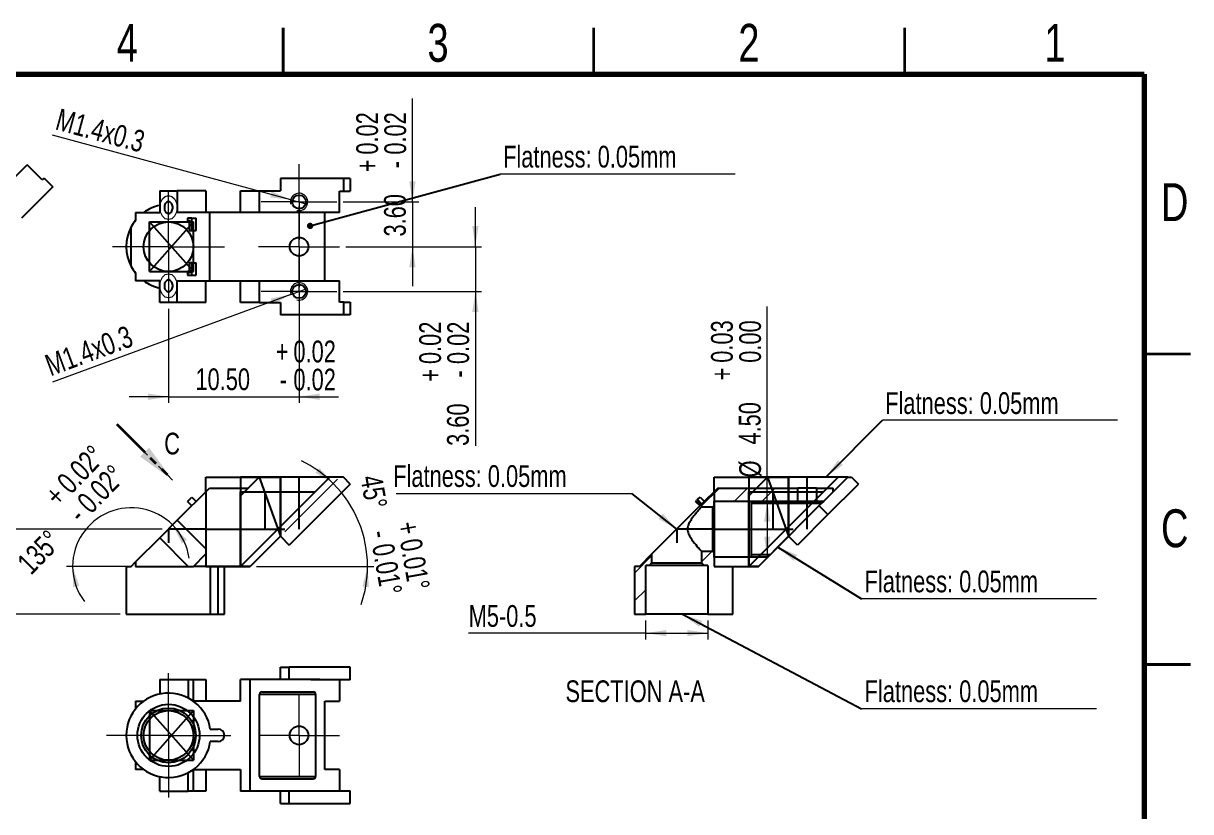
# Model space of a CAD drawing. Header units: millimetres. Extents: x 2 to 294, y 2 to 208.
# Drawn here: x 106.7 to 294.5, y 81.3 to 208.2 of the extents above; entities that cross this region are included whole.
import ezdxf

# ---------------------------------------------------------------- set-up
doc = ezdxf.new("R2010")
doc.units = ezdxf.units.MM
doc.header["$PDSIZE"] = -1
for name, pattern in [('CENTERX2', [20.32, 12.7, -2.54, 2.54, -2.54]), ('HIDDEN', [1.905, 1.27, -0.635]), ('PHANTOM', [12.7, 6.35, -1.27, 1.27, -1.27, 1.27, -1.27])]:
    doc.linetypes.add(name, pattern=pattern)
doc.styles.add('SLDTEXTSTYLE0', font='TXT', dxfattribs={"width": 0.75})
doc.dimstyles.new('SLDDIMSTYLE0', dxfattribs={"dimtxt": 3.5, "dimasz": 3.302, "dimexe": 0, "dimexo": 0.0625, "dimgap": 0.875, "dimtad": 1, "dimdec": 4, "dimlfac": 0.5, "dimzin": 12, "dimdsep": 46, "dimtxsty": 'SLDTEXTSTYLE0', "dimsah": 1, "dimcen": 0.09, "dimazin": 3, "dimtol": 1, "dimtp": 0.01, "dimtm": 0.01, "dimtfac": 1, "dimtofl": 0, "dimtmove": 0, "dimatfit": 3, "dimfxl": 0, "dimfrac": 2, "dimtolj": 1, "dimarcsym": 0})
doc.dimstyles.new('SLDDIMSTYLE1', dxfattribs={"dimtxt": 3.5, "dimasz": 3.302, "dimexe": 0, "dimexo": 0.0625, "dimgap": 0.875, "dimtad": 1, "dimdec": 4, "dimlfac": 0.5, "dimzin": 12, "dimdsep": 46, "dimtxsty": 'SLDTEXTSTYLE0', "dimsah": 1, "dimcen": 0.09, "dimazin": 3, "dimtol": 1, "dimtp": 0.02, "dimtm": 0.02, "dimtfac": 1, "dimtofl": 0, "dimtmove": 0, "dimatfit": 3, "dimfxl": 0, "dimfrac": 2, "dimtolj": 1, "dimarcsym": 0})
doc.dimstyles.new('SLDDIMSTYLE2', dxfattribs={"dimtxt": 3.5, "dimasz": 3.302, "dimexe": 0, "dimexo": 0.0625, "dimgap": 0.875, "dimtad": 1, "dimlfac": 0.5, "dimrnd": 1e-09, "dimzin": 12, "dimdsep": 46, "dimtxsty": 'SLDTEXTSTYLE0', "dimsah": 1, "dimcen": 0.09, "dimadec": 0, "dimazin": 3, "dimtol": 1, "dimtp": 0.02, "dimtm": 0.02, "dimtfac": 1, "dimtmove": 0, "dimatfit": 0, "dimfxl": 0, "dimfrac": 2, "dimtolj": 1, "dimarcsym": 0})
doc.dimstyles.new('SLDDIMSTYLE3', dxfattribs={"dimtxt": 3.5, "dimasz": 3.302, "dimexe": 0, "dimexo": 0.0625, "dimgap": 0.875, "dimtad": 1, "dimlfac": 0.5, "dimrnd": 1e-09, "dimzin": 4, "dimdsep": 46, "dimtxsty": 'SLDTEXTSTYLE0', "dimsah": 1, "dimcen": 0.09, "dimadec": 0, "dimazin": 1, "dimtol": 1, "dimtp": 0.02, "dimtm": 0.02, "dimtfac": 1, "dimtmove": 0, "dimatfit": 0, "dimfxl": 0, "dimfrac": 2, "dimtolj": 1, "dimarcsym": 0})
doc.dimstyles.new('SLDDIMSTYLE4', dxfattribs={"dimtxt": 3.5, "dimasz": 3.302, "dimexe": 0, "dimexo": 0.0625, "dimgap": 0.875, "dimtad": 1, "dimlfac": 0.5, "dimrnd": 1e-09, "dimzin": 12, "dimdsep": 46, "dimtxsty": 'SLDTEXTSTYLE0', "dimblk1": 'NONE', "dimsah": 1, "dimcen": 0, "dimadec": 0, "dimazin": 3, "dimtfac": 1, "dimtmove": 0, "dimatfit": 3, "dimldrblk": 'NONE', "dimfxl": 0, "dimfrac": 2, "dimtolj": 1, "dimtzin": 12, "dimarcsym": 0})
doc.dimstyles.new('SLDDIMSTYLE5', dxfattribs={"dimtxt": 0.18, "dimasz": 1.016, "dimexe": 0, "dimexo": 0.0625, "dimgap": 0, "dimtad": 0, "dimtih": 1, "dimtoh": 1, "dimdec": 0, "dimrnd": 1e-09, "dimzin": 0, "dimdsep": 46, "dimtxsty": 'Standard', "dimblk1": 'DOT', "dimblk2": 'DOT', "dimsah": 1, "dimcen": 0.09, "dimadec": 0, "dimazin": 0, "dimtfac": 1.016, "dimtdec": 0, "dimtofl": 0, "dimtmove": 0, "dimatfit": 3, "dimldrblk": 'DOT', "dimfxl": 0, "dimfrac": 2, "dimtolj": 1, "dimtzin": 0, "dimarcsym": 0})
doc.dimstyles.new('SLDDIMSTYLE6', dxfattribs={"dimtxt": 3.5, "dimasz": 3.302, "dimexe": 0, "dimexo": 0.0625, "dimgap": 0.875, "dimtad": 1, "dimlfac": 0.5, "dimrnd": 1e-09, "dimzin": 4, "dimdsep": 46, "dimtxsty": 'SLDTEXTSTYLE0', "dimsah": 1, "dimcen": 0.09, "dimadec": 0, "dimazin": 1, "dimtol": 1, "dimtp": 0.03, "dimtfac": 1, "dimtofl": 0, "dimtmove": 0, "dimatfit": 3, "dimfxl": 0, "dimfrac": 2, "dimtolj": 1, "dimtzin": 0, "dimarcsym": 0})
doc.dimstyles.new('SLDDIMSTYLE7', dxfattribs={"dimtxt": 3.5, "dimasz": 3.302, "dimexe": 0, "dimexo": 0.0625, "dimgap": 0.875, "dimtad": 1, "dimlfac": 0.5, "dimrnd": 1e-09, "dimzin": 12, "dimdsep": 46, "dimtxsty": 'SLDTEXTSTYLE0', "dimsah": 1, "dimcen": 0.09, "dimadec": 0, "dimazin": 3, "dimtfac": 1, "dimtofl": 0, "dimtmove": 0, "dimatfit": 3, "dimfxl": 0, "dimfrac": 2, "dimtolj": 1, "dimtzin": 12, "dimarcsym": 0})
doc.dimstyles.new('SLDDIMSTYLE8', dxfattribs={"dimtxt": 0.18, "dimasz": 3.302, "dimexe": 0, "dimexo": 0.0625, "dimgap": 0, "dimtad": 0, "dimtih": 1, "dimtoh": 1, "dimdec": 0, "dimrnd": 1e-09, "dimzin": 0, "dimdsep": 46, "dimtxsty": 'Standard', "dimsah": 1, "dimcen": 0.09, "dimadec": 0, "dimazin": 0, "dimtfac": 3.302, "dimtdec": 0, "dimtofl": 0, "dimtmove": 0, "dimatfit": 3, "dimfxl": 0, "dimfrac": 2, "dimtolj": 1, "dimtzin": 0, "dimarcsym": 0})

# ---------------------------------------------------------------- blocks, each defined once
blk = doc.blocks.new('_D')
at = {"color": 7, "linetype": 'Continuous', "lineweight": 0}
for p, q in [((148.78, 126.34), (157.28, 134.84)), ((144.24, 120.8), (163.09, 120.8))]:
    blk.add_line(p, q, dxfattribs=at)
at = {"color": 7, "linetype": 'Continuous', "lineweight": 18}
for start, end in [(45, 64.0632), (0, 45), (340.9368, 0)]:
    blk.add_arc((143.24, 120.8), 18.86, start, end, dxfattribs=at)
for points in [[(156.57, 134.13), (154.37, 136.64), (153.71, 135.87)], [(162.09, 120.8), (161.3, 117.55), (162.31, 117.46)]]:
    blk.add_solid(points, dxfattribs=at)
at = {"color": 7, "linetype": 'Continuous', "lineweight": 18, "char_height": 3.5, "attachment_point": 1, "rotation": 279.9615, "style": 'SLDTEXTSTYLE0'}
for s, insert in [('45°', (164.39, 135.72)), ('+', (170.24, 128.29)), ('-', (165.89, 126.88)), ('0.01°', (166.27, 124.72)), ('0.01°', (170.73, 125.5))]:
    blk.add_mtext(s, dxfattribs=dict(at, insert=insert))
blk = doc.blocks.new('_D_1')
at = {"color": 7, "linetype": 'Continuous', "lineweight": 0}
blk.add_line((123.79, 120.8), (113.66, 120.8), dxfattribs=at)
at = {"color": 7, "linetype": 'Continuous', "lineweight": 18}
for start, end in [(45, 180), (8.1395, 45), (180, 216.8605)]:
    blk.add_arc((124.08, 120.8), 9.42, start, end, dxfattribs=at)
for points in [[(130.74, 127.45), (132.23, 124.47), (133.06, 125.05)], [(114.66, 120.8), (114.72, 117.46), (115.72, 117.63)]]:
    blk.add_solid(points, dxfattribs=at)
at = {"color": 7, "linetype": 'Continuous', "lineweight": 18, "char_height": 3.5, "attachment_point": 1, "rotation": 45.7442, "style": 'SLDTEXTSTYLE0'}
for s, insert in [('0.02°', (111.85, 134.69)), ('0.02°', (115.09, 131.53)), ('+', (109.88, 132.66)), ('-', (113.56, 129.96)), ('135°', (105.46, 121.72))]:
    blk.add_mtext(s, dxfattribs=dict(at, insert=insert))
blk = doc.blocks.new('_D_2')
at = {"color": 7, "linetype": 'Continuous', "lineweight": 0}
for p, q in [((99.33, 126.8), (99.33, 133.15)), ((129.08, 126.8), (98.33, 126.8)), ((99.33, 126.8), (99.33, 113.08)), ((122.28, 113.08), (98.33, 113.08)), ((99.33, 113.08), (99.33, 106.73))]:
    blk.add_line(p, q, dxfattribs=at)
at = {"color": 7, "linetype": 'Continuous', "lineweight": 18}
for points in [[(99.33, 126.8), (99.84, 130.1), (98.83, 130.1)], [(99.33, 113.08), (98.83, 109.78), (99.84, 109.78)]]:
    blk.add_solid(points, dxfattribs=at)
at = {"color": 7, "linetype": 'Continuous', "lineweight": 18, "char_height": 3.5, "attachment_point": 1, "rotation": 90, "style": 'SLDTEXTSTYLE0'}
for s, insert in [('0.02', (90.3, 120.18)), ('0.02', (94.82, 120.18)), ('+', (90.3, 117.35)), ('-', (94.82, 117.99)), ('6.86', (94.77, 107.01))]:
    blk.add_mtext(s, dxfattribs=dict(at, insert=insert))
blk = doc.blocks.new('SW_PROJECTIONARROW_0')
at = {"color": 0, "linetype": 'HIDDEN', "lineweight": 18}
blk.add_line((121.76, 143.66), (130.74, 134.68), dxfattribs=at)
blk.add_line((121.76, 143.66), (130.74, 134.68), dxfattribs=at)
at = {"color": 0, "linetype": 'PHANTOM', "lineweight": 35}
blk.add_line((121.76, 143.66), (130.74, 134.68), dxfattribs=at)
at = {"color": 0, "linetype": 'Continuous', "lineweight": 25}
blk.add_solid([(130.74, 134.68), (126.97, 139.89), (125.53, 138.45)], dxfattribs=at)
blk.add_solid([(130.74, 134.68), (126.97, 139.89), (125.53, 138.45)], dxfattribs=at)
at = {"color": 0, "linetype": 'Continuous', "lineweight": 25, "insert": (129.39, 142.31), "char_height": 3.5, "attachment_point": 1, "style": 'SLDTEXTSTYLE0'}
blk.add_mtext('C', dxfattribs=at)
blk.add_mtext('C', dxfattribs=at)
blk = doc.blocks.new('_D_3')
at = {"color": 7, "linetype": 'Continuous', "lineweight": 0}
for p, q in [((179.45, 172.25), (179.45, 178.6)), ((158.58, 172.25), (180.45, 172.25)), ((179.45, 172.25), (179.45, 165.05)), ((158.18, 165.05), (180.45, 165.05)), ((179.45, 165.05), (179.45, 140.19))]:
    blk.add_line(p, q, dxfattribs=at)
at = {"color": 7, "linetype": 'Continuous', "lineweight": 18}
for points in [[(179.45, 172.25), (179.95, 175.56), (178.94, 175.56)], [(179.45, 165.05), (178.94, 161.75), (179.95, 161.75)]]:
    blk.add_solid(points, dxfattribs=at)
at = {"color": 7, "linetype": 'Continuous', "lineweight": 18, "char_height": 3.5, "attachment_point": 1, "rotation": 90, "style": 'SLDTEXTSTYLE0'}
for s, insert in [('0.02', (170.41, 153.36)), ('0.02', (174.93, 153.36)), ('+', (170.41, 150.54)), ('-', (174.93, 151.17)), ('3.60', (174.88, 140.19))]:
    blk.add_mtext(s, dxfattribs=dict(at, insert=insert))
blk = doc.blocks.new('_D_4')
at = {"color": 7, "linetype": 'Continuous', "lineweight": 0}
for p, q in [((169.32, 179.45), (169.32, 196.12)), ((158.18, 179.45), (170.32, 179.45)), ((169.32, 179.45), (169.32, 172.25)), ((158.58, 172.25), (170.32, 172.25)), ((169.32, 172.25), (169.32, 165.9))]:
    blk.add_line(p, q, dxfattribs=at)
at = {"color": 7, "linetype": 'Continuous', "lineweight": 18}
for points in [[(169.32, 179.45), (169.82, 182.76), (168.81, 182.76)], [(169.32, 172.25), (168.81, 168.95), (169.82, 168.95)]]:
    blk.add_solid(points, dxfattribs=at)
at = {"color": 7, "linetype": 'Continuous', "lineweight": 18, "char_height": 3.5, "attachment_point": 1, "rotation": 90, "style": 'SLDTEXTSTYLE0'}
for s, insert in [('0.02', (160.28, 187.07)), ('0.02', (164.8, 187.07)), ('+', (160.28, 184.24)), ('-', (164.8, 184.88)), ('3.60', (164.75, 173.89))]:
    blk.add_mtext(s, dxfattribs=dict(at, insert=insert))
blk = doc.blocks.new('_D_5')
at = {"color": 7, "linetype": 'Continuous', "lineweight": 0}
for q in [(111.43, 190.21), (152.43, 179.09)]:
    blk.add_line((149.73, 179.82), q, dxfattribs=at)
at = {"color": 7, "linetype": 'Continuous', "lineweight": 18}
blk.add_solid([(149.73, 179.82), (146.68, 181.17), (146.41, 180.19)], dxfattribs=at)
at = {"color": 7, "linetype": 'Continuous', "lineweight": 18, "insert": (112.61, 194.55), "char_height": 3.5, "attachment_point": 1, "rotation": 344.8242, "style": 'SLDTEXTSTYLE0'}
blk.add_mtext('M1.4x0.3', dxfattribs=at)
blk = doc.blocks.new('_None')
blk = doc.blocks.new('_D_6')
at = {"color": 7, "linetype": 'Continuous', "lineweight": 0}
for q in [(152.39, 165.54), (111.44, 150.43)]:
    blk.add_line((149.77, 164.57), q, dxfattribs=at)
at = {"color": 7, "linetype": 'Continuous', "lineweight": 18}
blk.add_solid([(149.77, 164.57), (146.49, 163.9), (146.84, 162.95)], dxfattribs=at)
at = {"color": 7, "linetype": 'Continuous', "lineweight": 18, "insert": (109.89, 154.65), "char_height": 3.5, "attachment_point": 1, "rotation": 20.2505, "style": 'SLDTEXTSTYLE0'}
blk.add_mtext('M1.4x0.3', dxfattribs=at)
blk = doc.blocks.new('_D_7')
at = {"color": 7, "linetype": 'Continuous', "lineweight": 0}
for p, q in [((151.08, 164.75), (151.08, 147.1)), ((130.08, 162.25), (130.08, 147.1)), ((130.08, 148.1), (123.73, 148.1)), ((130.08, 148.1), (151.08, 148.1)), ((151.08, 148.1), (157.43, 148.1))]:
    blk.add_line(p, q, dxfattribs=at)
at = {"color": 7, "linetype": 'Continuous', "lineweight": 18}
for points in [[(130.08, 148.1), (126.78, 148.61), (126.78, 147.59)], [(151.08, 148.1), (154.38, 147.59), (154.38, 148.61)]]:
    blk.add_solid(points, dxfattribs=at)
at = {"color": 7, "linetype": 'Continuous', "lineweight": 18, "char_height": 3.5, "attachment_point": 1, "style": 'SLDTEXTSTYLE0'}
for s, insert in [('+', (147.34, 157.13)), ('0.02', (150.17, 157.13)), ('10.50', (134.41, 152.66)), ('0.02', (150.17, 152.61)), ('-', (147.98, 152.61))]:
    blk.add_mtext(s, dxfattribs=dict(at, insert=insert))
blk = doc.blocks.new('SW_NOTE_0_2')
at = {"color": 0, "linetype": 'Continuous', "lineweight": 0}
blk.add_line((37.77, 0), (0, 0), dxfattribs=at)
at = {"color": 0, "linetype": 'Continuous', "lineweight": 0, "insert": (0.45, 4.55), "char_height": 3.5, "attachment_point": 1, "style": 'SLDTEXTSTYLE0'}
blk.add_mtext('Flatness: 0.05mm', dxfattribs=at)
blk = doc.blocks.new('_Dot')
at = {"color": 0, "linetype": 'ByBlock', "lineweight": -2}
blk.add_line((-0.5, 0), (-1, 0), dxfattribs=at)
at = {"color": 0, "linetype": 'ByBlock', "const_width": 0.5}
blk.add_lwpolyline([(-0.25, 0, 1), (0.25, 0, 1)], format="xyb", close=True, dxfattribs=at)
blk = doc.blocks.new('SW_CENTERMARKSYMBOL_0')
at = {"color": 0, "linetype": 'Continuous', "lineweight": 18}
for p, q in [((0, 5), (0, 9)), ((0, 0), (0, 5)), ((-5, 0), (-9, 0)), ((0, 0), (-5, 0)), ((0, 0), (0, -5)), ((0, 0), (5, 0)), ((5, 0), (9, 0)), ((0, -5), (0, -9))]:
    blk.add_line(p, q, dxfattribs=at)
blk = doc.blocks.new('SW_CENTERMARKSYMBOL_1')
at = {"color": 0, "linetype": 'Continuous', "lineweight": 18}
for p, q in [((0, 5), (0, 6.5)), ((0, 0), (0, 5)), ((-5, 0), (-6.5, 0)), ((0, 0), (-5, 0)), ((0, 0), (0, -5)), ((0, 0), (5, 0)), ((5, 0), (6.5, 0)), ((0, -5), (0, -6.5))]:
    blk.add_line(p, q, dxfattribs=at)
blk = doc.blocks.new('SW_CENTERMARKSYMBOL_2')
at = {"color": 0, "linetype": 'Continuous', "lineweight": 18}
for p, q in [((0, 5), (0, 6.1)), ((0, 0), (0, 5)), ((-5, 0), (-6.1, 0)), ((0, 0), (-5, 0)), ((0, 0), (0, -5)), ((0, 0), (5, 0)), ((5, 0), (6.1, 0)), ((0, -5), (0, -6.1))]:
    blk.add_line(p, q, dxfattribs=at)
blk = doc.blocks.new('SW_CENTERMARKSYMBOL_3')
at = {"color": 0, "linetype": 'Continuous', "lineweight": 18}
for p, q in [((0, 5), (0, 6.1)), ((0, 0), (0, 5)), ((-5, 0), (-6.1, 0)), ((0, 0), (-5, 0)), ((0, 0), (0, -5)), ((0, 0), (5, 0)), ((5, 0), (6.1, 0)), ((0, -5), (0, -6.1))]:
    blk.add_line(p, q, dxfattribs=at)
blk = doc.blocks.new('SW_CENTERMARKSYMBOL_4')
at = {"color": 0, "linetype": 'Continuous', "lineweight": 18}
for p, q in [((0, 5), (0, 10)), ((0, 0), (0, 5)), ((-5, 0), (-10, 0)), ((0, 0), (-5, 0)), ((0, 0), (0, -5)), ((0, 0), (5, 0)), ((5, 0), (10, 0)), ((0, -5), (0, -10))]:
    blk.add_line(p, q, dxfattribs=at)
blk = doc.blocks.new('SW_CENTERMARKSYMBOL_5')
at = {"color": 0, "linetype": 'Continuous', "lineweight": 18}
for p, q in [((0, 5), (0, 6.5)), ((0, 0), (0, 5)), ((-5, 0), (-6.5, 0)), ((0, 0), (-5, 0)), ((0, 0), (0, -5)), ((0, 0), (5, 0)), ((5, 0), (6.5, 0)), ((0, -5), (0, -6.5))]:
    blk.add_line(p, q, dxfattribs=at)
blk = doc.blocks.new('_D_8')
at = {"color": 7, "linetype": 'Continuous', "lineweight": 0}
for q in [(226.39, 162.63), (226.39, 122.3)]:
    blk.add_line((226.39, 131.3), q, dxfattribs=at)
at = {"color": 7, "linetype": 'Continuous', "lineweight": 18}
for points in [[(226.39, 131.3), (225.88, 128), (226.9, 128)], [(226.39, 122.3), (226.9, 125.6), (225.88, 125.6)]]:
    blk.add_solid(points, dxfattribs=at)
at = {"color": 7, "linetype": 'Continuous', "lineweight": 18, "char_height": 3.5, "attachment_point": 1, "rotation": 90, "style": 'SLDTEXTSTYLE0'}
for s, insert in [('0.03', (217.35, 153.57)), ('0.00', (221.88, 153.57)), ('+', (217.35, 150.74)), ('4.50', (221.82, 140.4)), ('%%c', (221.88, 135.12))]:
    blk.add_mtext(s, dxfattribs=dict(at, insert=insert))
blk = doc.blocks.new('_D_9')
at = {"color": 7, "linetype": 'Continuous', "lineweight": 0}
for p, q in [((206.83, 112.08), (206.83, 109.05)), ((216.83, 112.08), (216.83, 109.05)), ((206.83, 110.05), (178.36, 110.05)), ((206.83, 110.05), (216.83, 110.05))]:
    blk.add_line(p, q, dxfattribs=at)
at = {"color": 7, "linetype": 'Continuous', "lineweight": 18}
for points in [[(206.83, 110.05), (210.14, 109.54), (210.14, 110.55)], [(216.83, 110.05), (213.53, 110.55), (213.53, 109.54)]]:
    blk.add_solid(points, dxfattribs=at)
at = {"color": 7, "linetype": 'Continuous', "lineweight": 18, "insert": (178.36, 114.56), "char_height": 3.5, "attachment_point": 1, "style": 'SLDTEXTSTYLE0'}
blk.add_mtext('M5-0.5', dxfattribs=at)
blk = doc.blocks.new('SW_NOTE_0_3')
at = {"color": 0, "linetype": 'Continuous', "lineweight": 0}
blk.add_line((37.77, 0), (0, 0), dxfattribs=at)
at = {"color": 0, "linetype": 'Continuous', "lineweight": 0, "insert": (0.43, 4.51), "char_height": 3.5, "attachment_point": 1, "style": 'SLDTEXTSTYLE0'}
blk.add_mtext('Flatness: 0.05mm', dxfattribs=at)
blk = doc.blocks.new('SW_NOTE_0_4')
at = {"color": 0, "linetype": 'Continuous', "lineweight": 0}
blk.add_line((37.77, 0), (0, 0), dxfattribs=at)
at = {"color": 0, "linetype": 'Continuous', "lineweight": 0, "insert": (0.48, 4.55), "char_height": 3.5, "attachment_point": 1, "style": 'SLDTEXTSTYLE0'}
blk.add_mtext('Flatness: 0.05mm', dxfattribs=at)
blk = doc.blocks.new('SW_NOTE_0_5')
at = {"color": 0, "linetype": 'Continuous', "lineweight": 0}
blk.add_line((-37.93, 0), (0, 0), dxfattribs=at)
at = {"color": 0, "linetype": 'Continuous', "lineweight": 0, "insert": (-38.38, 4.54), "char_height": 3.5, "attachment_point": 1, "style": 'SLDTEXTSTYLE0'}
blk.add_mtext('Flatness: 0.05mm', dxfattribs=at)
blk = doc.blocks.new('SW_NOTE_0_6')
at = {"color": 0, "linetype": 'Continuous', "lineweight": 0}
blk.add_line((37.77, 0), (0, 0), dxfattribs=at)
at = {"color": 0, "linetype": 'Continuous', "lineweight": 0, "insert": (0.48, 4.57), "char_height": 3.5, "attachment_point": 1, "style": 'SLDTEXTSTYLE0'}
blk.add_mtext('Flatness: 0.05mm', dxfattribs=at)

msp = doc.modelspace()

# ---------------------------------------------------------------- hatches: boundary and pattern name
at = {"linetype": 'Continuous', "lineweight": 18}
h = msp.add_hatch(dxfattribs=at)
h.set_pattern_fill('ANSI34', angle=3e-322, style=0)
h.paths.add_polyline_path([(217.63457, 130.39706), (217.83457, 130.59706), (217.83457, 131.29706), (223.83457, 131.29706), (231.33457, 131.29706), (231.33457, 133.39706), (218.43457, 133.39706), (215.83457, 130.79706), (215.83457, 130.39706)], flags=0)
h = msp.add_hatch(dxfattribs=at)
h.set_pattern_fill('ANSI34', angle=3e-322, style=0)
h.paths.add_polyline_path([(234.33457, 133.39706), (234.33457, 131.29706), (235.49043, 131.29706), (236.99043, 132.79706), (236.99043, 133.39706)], flags=0)
h = msp.add_hatch(dxfattribs=at)
h.set_pattern_fill('ANSI34', angle=3e-322, style=0)
h.paths.add_polyline_path([(207.83457, 121.35706), (207.83457, 122.79706), (205.83457, 120.79706), (205.03457, 120.79706), (205.03457, 113.07706), (206.83457, 113.07706), (206.83457, 120.95706), (207.43457, 120.95706)], flags=0)
h = msp.add_hatch(dxfattribs=at)
h.set_pattern_fill('ANSI34', angle=3e-322, style=0)
h.paths.add_polyline_path([(224.99043, 120.79706), (226.49043, 122.29706), (223.83457, 122.29706), (217.83457, 122.29706), (217.83457, 122.99706), (217.63457, 123.19706), (215.83457, 123.19706), (215.83457, 121.35706), (216.23457, 120.95706), (216.83457, 120.95706), (216.83457, 113.07706), (220.83457, 113.07706), (220.83457, 120.79706)], flags=0)

# ---------------------------------------------------------------- linework, layer by layer
at = {"color": 7, "linetype": 'Continuous', "lineweight": 35}
for p, q in [((148.5, 207.5), (148.5, 200)), ((148.5, 200), (148.5, 207.5)), ((198.5, 200), (198.5, 207.5)), ((248.5, 200), (248.5, 207.5)), ((287, 155), (294.5, 155)), ((294.5, 105), (287, 105)), ((287, 105), (294.5, 105))]:
    msp.add_line(p, q, dxfattribs=at)
at = {"color": 7, "linetype": 'Continuous', "lineweight": 70}
for p, q in [((10, 200), (287, 200)), ((287, 200), (287, 10))]:
    msp.add_line(p, q, dxfattribs=at)
at = {"color": 7, "linetype": 'Continuous', "lineweight": 25}
for p, q in [((100.86095, 178.98016), (107.32086, 185.44008)), ((109.76038, 183.00056), (107.32086, 185.44008)), ((110.06131, 183.30148), (109.76038, 183.00056)), ((110.06131, 183.30148), (111.47552, 181.88727)), ((148.07206, 183.2032), (148.07206, 181.2532)), ((158.20177, 183.2032), (148.07206, 183.2032)), ((158.20177, 183.2032), (158.20177, 181.2032)), ((159.31506, 183.2032), (158.20177, 183.2032)), ((159.31506, 183.2032), (159.31506, 181.2032)), ((111.47552, 181.88727), (106.41067, 176.82242)), ((128.66588, 181.2532), (131.49431, 181.2532)), ((128.66588, 181.2532), (128.66588, 177.7532)), ((131.49431, 181.2532), (131.49431, 177.7532)), ((136.08009, 181.2532), (131.49431, 181.2532)), ((136.08009, 181.2532), (136.08009, 177.7532)), ((141.68009, 177.7532), (141.68009, 181.2532)), ((141.68009, 181.2532), (144.68009, 181.2532)), ((144.68009, 181.2532), (144.68009, 177.7532)), ((144.68009, 181.2532), (148.07206, 181.2532)), ((157.59992, 181.2032), (158.20177, 181.2032)), ((157.59992, 177.7532), (157.59992, 181.2032)), ((158.20177, 181.2032), (159.31506, 181.2032)), ((124.7872, 177.7532), (124.7872, 176.52231)), ((124.7872, 177.7532), (128.66588, 177.7532)), ((136.68009, 177.7532), (131.49431, 177.7532)), ((133.12092, 176.8532), (133.12092, 176.2532)), ((133.82803, 176.8532), (133.12092, 176.8532)), ((133.82803, 174.8532), (133.82803, 176.8532)), ((133.82803, 176.8532), (134.53514, 176.8532)), ((134.53514, 174.8532), (134.53514, 176.8532)), ((136.68009, 177.7532), (136.68009, 166.7532)), ((142.91613, 177.7532), (136.68009, 177.7532)), ((144.68009, 177.7532), (142.91613, 177.7532)), ((157.59992, 177.7532), (144.68009, 177.7532)), ((155.23596, 166.7532), (155.23596, 177.7532)), ((124.08009, 169.0532), (124.08009, 175.4532)), ((133.12092, 176.2532), (133.26234, 176.2532)), ((133.26234, 176.2532), (133.54519, 176.2532)), ((133.40376, 176.0532), (133.40376, 174.8532)), ((133.40376, 174.8532), (133.82803, 174.8532)), ((133.82803, 174.8532), (134.53514, 174.8532)), ((133.40376, 169.6532), (133.40376, 168.4532)), ((133.82803, 169.6532), (133.40376, 169.6532)), ((133.82803, 167.6532), (133.82803, 169.6532)), ((133.82803, 169.6532), (134.53514, 169.6532)), ((134.53514, 167.6532), (134.53514, 169.6532)), ((124.7872, 167.98409), (124.7872, 166.7532)), ((133.12092, 168.2532), (133.12092, 167.6532)), ((133.26234, 168.2532), (133.12092, 168.2532)), ((133.12092, 167.6532), (133.82803, 167.6532)), ((133.54519, 168.2532), (133.26234, 168.2532)), ((133.82803, 167.6532), (134.53514, 167.6532)), ((128.66588, 166.7532), (124.7872, 166.7532)), ((128.66588, 163.2532), (128.66588, 166.7532)), ((131.49431, 166.7532), (136.68009, 166.7532)), ((131.49431, 163.2532), (131.49431, 166.7532)), ((136.08009, 163.2532), (136.08009, 166.7532)), ((136.68009, 166.7532), (142.91613, 166.7532)), ((141.68009, 163.2532), (141.68009, 166.7532)), ((142.91613, 166.7532), (144.68009, 166.7532)), ((144.68009, 166.7532), (144.68009, 163.2532)), ((144.68009, 166.7532), (157.59992, 166.7532)), ((157.59992, 163.3032), (157.59992, 166.7532)), ((131.49431, 163.2532), (128.66588, 163.2532)), ((136.08009, 163.2532), (131.49431, 163.2532)), ((144.68009, 163.2532), (141.68009, 163.2532)), ((144.68009, 163.2532), (148.07206, 163.2532)), ((148.07206, 163.2532), (148.07206, 161.3032)), ((158.20177, 163.3032), (157.59992, 163.3032)), ((158.20177, 163.3032), (158.20177, 161.3032)), ((158.20177, 163.3032), (159.31506, 163.3032)), ((159.31506, 163.3032), (159.31506, 161.3032)), ((158.20177, 161.3032), (148.07206, 161.3032)), ((159.31506, 161.3032), (158.20177, 161.3032)), ((131.49431, 128.21127), (136.68009, 133.39706)), ((136.68009, 133.39706), (142.91613, 133.39706)), ((144.68009, 135.16102), (141.68009, 132.16102)), ((144.68009, 135.16102), (148.07206, 135.16102)), ((148.07206, 135.16102), (148.07206, 125.63316)), ((158.20177, 135.16102), (148.07206, 135.16102)), ((159.31506, 134.04773), (149.48628, 124.21895)), ((159.31506, 134.04773), (158.20177, 135.16102)), ((218.43457, 133.39706), (215.83457, 130.79706)), ((218.43457, 133.39706), (231.33457, 133.39706)), ((226.43457, 135.16102), (224.67061, 133.39706)), ((239.35439, 135.16102), (226.43457, 135.16102)), ((231.33457, 131.29706), (231.33457, 133.39706)), ((234.33457, 133.39706), (231.33457, 133.39706)), ((234.33457, 133.39706), (236.99043, 133.39706)), ((234.33457, 133.39706), (234.33457, 131.29706)), ((236.15514, 129.13334), (241.06953, 134.04773)), ((239.35439, 135.16102), (236.99043, 132.79706)), ((236.99043, 132.79706), (236.99043, 133.39706)), ((239.35439, 135.16102), (239.95624, 135.16102)), ((239.95624, 135.16102), (241.06953, 134.04773)), ((133.12092, 131.2521), (133.82803, 131.9592)), ((133.82803, 131.9592), (134.53514, 131.2521)), ((141.68009, 120.79706), (141.68009, 132.16102)), ((215.15824, 131.53494), (215.01681, 131.39352)), ((215.15824, 131.53494), (215.5825, 131.9592)), ((215.15824, 131.53494), (215.86534, 130.82783)), ((215.5825, 131.9592), (216.28961, 131.2521)), ((235.49043, 131.29706), (236.99043, 132.79706)), ((133.12092, 131.2521), (133.82803, 130.54499)), ((207.83457, 122.79706), (215.83457, 130.79706)), ((214.87539, 131.2521), (215.01681, 131.39352)), ((214.87539, 131.2521), (215.5825, 130.54499)), ((215.01681, 131.39352), (215.72392, 130.68641)), ((215.83457, 130.79706), (215.83457, 130.39706)), ((215.83457, 130.39706), (217.63457, 130.39706)), ((217.83457, 130.59706), (217.63457, 130.39706)), ((217.63457, 123.19706), (217.63457, 130.39706)), ((217.83457, 131.29706), (223.83457, 131.29706)), ((217.83457, 130.59706), (217.83457, 131.29706)), ((217.83457, 130.59706), (217.83457, 122.99706)), ((223.83457, 131.29706), (231.33457, 131.29706)), ((223.83457, 122.29706), (223.83457, 131.29706)), ((235.09043, 130.89706), (223.83457, 130.89706)), ((226.89043, 122.69706), (235.09043, 130.89706)), ((231.33457, 131.29706), (234.33457, 131.29706)), ((234.33457, 131.29706), (235.49043, 131.29706)), ((234.74093, 130.54755), (236.15514, 129.13334)), ((235.49043, 131.29706), (235.09043, 130.89706)), ((131.49431, 128.21127), (128.66588, 125.38284)), ((136.08009, 123.62548), (131.49431, 128.21127)), ((236.15514, 129.13334), (231.24075, 124.21895)), ((128.66588, 125.38284), (124.7872, 121.50416)), ((128.66588, 125.38284), (133.25167, 120.79706)), ((148.07206, 125.63316), (143.23596, 120.79706)), ((148.07206, 125.63316), (149.48628, 124.21895)), ((231.24075, 124.21895), (229.82653, 125.63316)), ((134.08009, 120.79706), (136.08009, 122.79706)), ((136.08009, 123.62548), (136.08009, 122.79706)), ((207.83457, 122.79706), (205.83457, 120.79706)), ((207.83457, 121.35706), (207.83457, 122.79706)), ((217.63457, 123.19706), (215.83457, 123.19706)), ((215.83457, 123.19706), (215.83457, 121.35706)), ((217.63457, 123.19706), (217.83457, 122.99706)), ((217.83457, 122.29706), (217.83457, 122.99706)), ((223.83457, 122.29706), (217.83457, 122.29706)), ((223.83457, 122.69706), (226.89043, 122.69706)), ((226.49043, 122.29706), (223.83457, 122.29706)), ((224.99043, 120.79706), (226.49043, 122.29706)), ((226.89043, 122.69706), (226.49043, 122.29706)), ((123.28009, 120.79706), (123.28009, 113.07706)), ((123.28009, 120.79706), (124.08009, 120.79706)), ((124.08009, 120.79706), (124.7872, 121.50416)), ((124.7872, 121.50416), (124.7872, 120.79706)), ((124.7872, 120.79706), (126.08134, 120.79706)), ((126.08134, 120.79706), (133.25167, 120.79706)), ((133.25167, 120.79706), (134.08009, 120.79706)), ((141.68009, 120.79706), (134.08009, 120.79706)), ((136.80616, 120.79706), (136.80616, 113.07706)), ((138.08009, 113.07706), (138.08009, 120.79706)), ((139.08009, 113.07706), (139.08009, 120.79706)), ((143.23596, 120.79706), (141.68009, 120.79706)), ((205.03457, 120.79706), (205.03457, 113.07706)), ((205.83457, 120.79706), (205.03457, 120.79706)), ((206.83457, 113.07706), (206.83457, 120.95706)), ((207.43457, 120.95706), (206.83457, 120.95706)), ((207.83457, 121.35706), (207.43457, 120.95706)), ((216.23457, 120.95706), (207.43457, 120.95706)), ((207.83457, 121.35706), (215.83457, 121.35706)), ((216.23457, 120.95706), (215.83457, 121.35706)), ((216.83457, 120.95706), (216.23457, 120.95706)), ((216.83457, 120.95706), (216.83457, 113.07706)), ((220.83457, 120.79706), (224.99043, 120.79706)), ((220.83457, 113.07706), (220.83457, 120.79706)), ((123.28009, 113.07706), (136.80616, 113.07706)), ((136.80616, 113.07706), (138.08009, 113.07706)), ((138.08009, 113.07706), (139.08009, 113.07706)), ((205.03457, 113.07706), (206.83457, 113.07706)), ((216.83457, 113.07706), (206.83457, 113.07706)), ((216.83457, 113.07706), (220.83457, 113.07706)), ((148.07206, 102.59544), (148.07206, 104.54544)), ((148.07206, 104.54544), (149.48628, 104.54544)), ((149.48628, 102.59544), (149.48628, 104.54544)), ((159.31506, 104.54544), (149.48628, 104.54544)), ((159.31506, 102.54544), (159.31506, 104.54544)), ((128.66588, 102.59544), (133.25167, 102.59544)), ((128.66588, 102.59544), (128.66588, 100.24675)), ((133.25167, 102.59544), (133.25167, 99.61051)), ((133.25167, 102.59544), (134.08009, 102.59544)), ((134.08009, 99.09544), (134.08009, 102.59544)), ((134.08009, 102.59544), (136.08009, 102.59544)), ((136.08009, 102.59544), (136.08009, 99.09544)), ((141.68009, 99.09544), (141.68009, 102.59544)), ((143.23596, 102.59544), (141.68009, 102.59544)), ((143.23596, 84.59544), (143.23596, 102.59544)), ((148.07206, 102.59544), (143.23596, 102.59544)), ((149.48628, 102.59544), (148.07206, 102.59544)), ((154.40067, 102.59544), (149.48628, 102.59544)), ((152.98645, 102.54544), (152.98645, 102.59544)), ((154.40067, 102.54544), (152.98645, 102.54544)), ((154.40067, 102.54544), (154.40067, 102.59544)), ((159.31506, 102.54544), (154.40067, 102.54544)), ((157.59992, 102.54544), (157.59992, 99.09544)), ((144.73596, 86.99544), (144.73596, 100.19544)), ((145.13596, 100.59544), (153.33596, 100.59544)), ((153.73596, 100.19544), (153.73596, 86.99544)), ((124.7872, 99.09544), (126.08134, 99.09544)), ((124.7872, 99.09544), (124.7872, 97.86454)), ((141.68009, 99.09544), (134.08009, 99.09544)), ((155.23596, 99.09544), (157.59992, 99.09544)), ((155.23596, 88.09544), (155.23596, 99.09544)), ((136.80616, 94.59544), (138.08009, 94.59544)), ((138.08009, 92.59544), (136.80616, 92.59544)), ((124.7872, 89.32633), (124.7872, 88.09544)), ((126.08134, 88.09544), (124.7872, 88.09544)), ((128.66588, 84.59544), (128.66588, 86.94412)), ((133.25167, 84.59544), (133.25167, 87.58036)), ((134.08009, 84.59544), (134.08009, 88.09544)), ((134.08009, 88.09544), (141.68009, 88.09544)), ((136.08009, 88.09544), (136.08009, 84.59544)), ((141.68009, 88.09544), (141.68009, 84.59544)), ((145.13596, 86.59544), (153.33596, 86.59544)), ((157.59992, 88.09544), (155.23596, 88.09544)), ((157.59992, 88.09544), (157.59992, 84.64544)), ((128.66588, 84.59544), (133.25167, 84.59544)), ((134.08009, 84.59544), (133.25167, 84.59544)), ((136.08009, 84.59544), (134.08009, 84.59544)), ((143.23596, 84.59544), (141.68009, 84.59544)), ((148.07206, 84.59544), (143.23596, 84.59544)), ((149.48628, 84.59544), (148.07206, 84.59544)), ((148.07206, 82.64544), (148.07206, 84.59544)), ((149.48628, 82.64544), (149.48628, 84.59544)), ((154.40067, 84.59544), (149.48628, 84.59544)), ((152.98645, 84.59544), (152.98645, 84.64544)), ((152.98645, 84.64544), (154.40067, 84.64544)), ((154.40067, 84.64544), (154.40067, 84.59544)), ((154.40067, 84.64544), (159.31506, 84.64544)), ((159.31506, 82.64544), (159.31506, 84.64544)), ((148.07206, 82.64544), (149.48628, 82.64544)), ((149.48628, 82.64544), (159.31506, 82.64544))]:
    msp.add_line(p, q, dxfattribs=at)
at = {"color": 7, "linetype": 'Continuous'}
for p, q in [((127.0398, 168.2532), (127.0398, 176.2532)), ((127.0398, 176.2532), (134.11087, 176.2532)), ((134.11087, 168.2532), (134.11087, 176.2532)), ((127.0398, 168.2532), (134.11087, 168.2532)), ((136.08009, 132.79706), (136.08009, 135.16102)), ((136.08009, 135.16102), (148.07206, 135.16102)), ((141.68009, 135.16102), (141.68009, 120.79706)), ((141.68009, 120.79706), (156.04406, 135.16102)), ((156.04406, 135.16102), (141.68009, 135.16102)), ((141.68009, 132.16102), (144.68009, 135.16102)), ((144.68009, 135.16102), (148.07206, 125.63316)), ((148.07206, 135.16102), (144.68009, 135.16102)), ((148.07206, 135.16102), (148.07206, 125.63316)), ((148.07206, 125.63316), (148.07206, 135.16102)), ((217.83457, 132.79706), (217.83457, 135.16102)), ((217.83457, 135.16102), (229.82653, 135.16102)), ((223.43457, 135.16102), (223.43457, 120.79706)), ((223.43457, 120.79706), (237.79853, 135.16102)), ((237.79853, 135.16102), (223.43457, 135.16102)), ((223.43457, 132.16102), (226.43457, 135.16102)), ((226.43457, 135.16102), (229.82653, 125.63316)), ((229.82653, 135.16102), (226.43457, 135.16102)), ((229.82653, 135.16102), (229.82653, 125.63316)), ((229.82653, 125.63316), (229.82653, 135.16102)), ((136.08009, 132.79706), (136.08009, 120.79706)), ((141.68009, 132.79706), (153.68009, 132.79706)), ((153.68009, 132.79706), (141.68009, 120.79706)), ((141.68009, 120.79706), (141.68009, 132.79706)), ((141.68009, 120.79706), (141.68009, 132.16102)), ((217.83457, 132.79706), (217.83457, 120.79706)), ((223.43457, 132.79706), (235.43457, 132.79706)), ((235.43457, 132.79706), (223.43457, 120.79706)), ((223.43457, 120.79706), (223.43457, 132.79706)), ((223.43457, 120.79706), (223.43457, 132.16102)), ((148.07206, 125.63316), (143.23596, 120.79706)), ((148.07206, 125.63316), (143.23596, 120.79706)), ((229.82653, 125.63316), (224.99043, 120.79706)), ((229.82653, 125.63316), (224.99043, 120.79706)), ((136.08009, 120.79706), (143.23596, 120.79706)), ((143.23596, 120.79706), (141.68009, 120.79706)), ((217.83457, 120.79706), (224.99043, 120.79706)), ((224.99043, 120.79706), (223.43457, 120.79706)), ((127.0398, 97.59544), (127.0398, 89.59544)), ((127.0398, 97.59544), (134.11087, 97.59544)), ((134.11087, 97.59544), (134.11087, 89.59544)), ((127.0398, 89.59544), (134.11087, 89.59544))]:
    msp.add_line(p, q, dxfattribs=at)
at = {"color": 7, "linetype": 'CENTERX2'}
for p, q in [((127.0398, 168.2532), (134.11087, 176.2532)), ((134.11087, 168.2532), (127.0398, 176.2532)), ((151.08009, 126.79706), (151.08009, 135.16102)), ((232.83457, 126.79706), (232.83457, 135.16102)), ((145.60892, 126.79706), (145.60892, 132.69706)), ((227.36339, 126.79706), (227.36339, 132.69706)), ((136.08009, 126.79706), (130.08009, 126.79706)), ((130.08009, 126.79706), (130.08009, 124.57706)), ((136.08009, 126.79706), (151.08009, 126.79706)), ((217.83457, 126.79706), (211.83457, 126.79706)), ((211.83457, 126.79706), (211.83457, 124.57706)), ((217.83457, 126.79706), (232.83457, 126.79706)), ((127.0398, 97.59544), (134.11087, 89.59544)), ((134.11087, 97.59544), (127.0398, 89.59544))]:
    msp.add_line(p, q, dxfattribs=at)
at = {"color": 8, "linetype": 'Continuous', "lineweight": 25}
for p, q in [((153.73596, 100.19544), (144.73596, 100.19544)), ((144.73596, 86.99544), (153.73596, 86.99544))]:
    msp.add_line(p, q, dxfattribs=at)
at = {"color": 7, "linetype": 'Continuous', "lineweight": 18, "flags": 128}
for points in [[(128.70124, 178.5532), (128.8062, 179.29943), (129.10509, 179.93206), (129.55243, 180.35476), (130.08009, 180.5032), (130.60776, 180.35476), (131.05509, 179.93206), (131.35399, 179.29943), (131.45895, 178.5532), (131.35399, 177.80696), (131.05509, 177.17434), (130.60776, 176.75163), (130.08009, 176.6032), (129.55243, 176.75163), (129.10509, 177.17434), (128.8062, 177.80696), (128.70124, 178.5532)], [(128.70124, 165.9532), (128.8062, 166.69943), (129.10509, 167.33206), (129.55243, 167.75476), (130.08009, 167.9032), (130.60776, 167.75476), (131.05509, 167.33206), (131.35399, 166.69943), (131.45895, 165.9532), (131.35399, 165.20696), (131.05509, 164.57434), (130.60776, 164.15163), (130.08009, 164.0032), (129.55243, 164.15163), (129.10509, 164.57434), (128.8062, 165.20696), (128.70124, 165.9532)]]:
    msp.add_lwpolyline(points, dxfattribs=at)
at = {"color": 7, "linetype": 'Continuous', "lineweight": 25, "flags": 128}
for points in [[(129.40834, 178.5532), (129.42048, 178.37341), (129.45646, 178.20012), (129.51498, 178.03959), (129.59393, 177.89762), (129.69044, 177.77935), (129.80104, 177.68905), (129.92172, 177.62998), (130.04813, 177.60427), (130.17569, 177.61287), (130.2998, 177.65545), (130.41597, 177.73047), (130.52, 177.83524), (130.60813, 177.96595), (130.67717, 178.11788), (130.72464, 178.28555), (130.7488, 178.46289), (130.7488, 178.6435), (130.72464, 178.82084), (130.67717, 178.98851), (130.60813, 179.14045), (130.52, 179.27116), (130.41597, 179.37592), (130.2998, 179.45095), (130.17569, 179.49353), (130.04813, 179.50212), (129.92172, 179.47642), (129.80104, 179.41735), (129.69044, 179.32704), (129.59393, 179.20877), (129.51498, 179.06681), (129.45646, 178.90628), (129.42048, 178.73299), (129.40834, 178.5532)], [(133.40376, 176.0532), (133.45788, 176.06842), (133.50376, 176.11178), (133.53442, 176.17666), (133.54519, 176.2532), (133.53442, 176.32973), (133.50376, 176.39462), (133.45788, 176.43797), (133.40376, 176.4532), (133.34964, 176.43797), (133.30376, 176.39462), (133.27311, 176.32973), (133.26234, 176.2532)], [(133.40376, 168.4532), (133.45788, 168.43797), (133.50376, 168.39462), (133.53442, 168.32973), (133.54519, 168.2532), (133.53442, 168.17666), (133.50376, 168.11178), (133.45788, 168.06842), (133.40376, 168.0532), (133.34964, 168.06842), (133.30376, 168.11178), (133.27311, 168.17666), (133.26234, 168.2532)], [(129.40834, 165.9532), (129.42048, 165.77341), (129.45646, 165.60012), (129.51498, 165.43959), (129.59393, 165.29762), (129.69044, 165.17935), (129.80104, 165.08905), (129.92172, 165.02998), (130.04813, 165.00427), (130.17569, 165.01287), (130.2998, 165.05545), (130.41597, 165.13047), (130.52, 165.23524), (130.60813, 165.36595), (130.67717, 165.51788), (130.72464, 165.68555), (130.7488, 165.86289), (130.7488, 166.0435), (130.72464, 166.22084), (130.67717, 166.38851), (130.60813, 166.54045), (130.52, 166.67116), (130.41597, 166.77592), (130.2998, 166.85095), (130.17569, 166.89353), (130.04813, 166.90212), (129.92172, 166.87642), (129.80104, 166.81735), (129.69044, 166.72704), (129.59393, 166.60877), (129.51498, 166.46681), (129.45646, 166.30628), (129.42048, 166.13299), (129.40834, 165.9532)]]:
    msp.add_lwpolyline(points, dxfattribs=at)
at = {"color": 7, "linetype": 'Continuous', "lineweight": 25}
for centre, radius in [((151.08009, 179.4532), 1.1), ((130.08009, 172.2532), 4), ((151.08009, 172.2532), 1.5), ((151.08009, 165.0532), 1.1), ((130.08009, 93.59544), 5), ((130.08009, 93.59544), 4.4), ((130.08009, 93.59544), 4), ((151.08009, 93.59544), 1.5)]:
    msp.add_circle(centre, radius, dxfattribs=at)
at = {"color": 7, "linetype": 'Continuous', "lineweight": 18}
for centre in [(151.08009, 179.4532), (151.08009, 165.0532)]:
    msp.add_arc(centre, 1.4, 255, 195, dxfattribs=at)
at = {"color": 7, "linetype": 'Continuous', "lineweight": 25}
for centre, radius, start, end in [((130.08009, 172.2532), 6.8, 102.0035668, 126.0188542), ((130.08009, 172.2532), 6.8, 141.1112697, 151.9275131), ((130.08009, 172.2532), 6.8, 151.9275131, 208.0724869), ((130.08009, 172.2532), 6.8, 208.0724869, 218.8887303), ((130.08009, 172.2532), 6.8, 233.9811458, 257.9964332), ((130.08009, 93.59544), 6.8, 8.4565193, 351.5434807), ((145.13596, 100.19544), 0.4, 90, 180), ((153.33596, 100.19544), 0.4, 0, 90), ((138.08009, 93.59544), 1, 270, 90), ((145.13596, 86.99544), 0.4, 180, 270), ((153.33596, 86.99544), 0.4, 270, 0)]:
    msp.add_arc(centre, radius, start, end, dxfattribs=at)
msp.add_open_spline([(215.83457, 130.39706), (215.83457, 130.39706), (215.80938, 130.36913), (215.71301, 130.26158), (215.64302, 130.18328), (215.46692, 129.98394), (215.36385, 129.86633), (215.13544, 129.6007), (215.00878, 129.45111), (214.74756, 129.13241), (214.61239, 128.96283), (214.34051, 128.60095), (214.2025, 128.40726), (213.94455, 127.99608), (213.82278, 127.77682), (213.63784, 127.30571), (213.57714, 127.05148), (213.57913, 126.52935), (213.64095, 126.27778), (213.82789, 125.80713), (213.9483, 125.59147), (214.33657, 124.97435), (214.61922, 124.61815), (215.14266, 123.97981), (215.38186, 123.70644), (215.64399, 123.40975), (215.71346, 123.33203), (215.80961, 123.22472), (215.83457, 123.19706), (215.83457, 123.19706)], degree=3, knots=[0, 0, 0, 0, 0.0625, 0.0625, 0.125, 0.125, 0.1875, 0.1875, 0.25, 0.25, 0.3125, 0.3125, 0.375, 0.375, 0.4375, 0.4375, 0.5, 0.5, 0.5625, 0.5625, 0.625, 0.625, 0.75, 0.75, 0.875, 0.875, 0.9375, 0.9375, 1, 1, 1, 1], dxfattribs=at)
at = {"color": 7, "linetype": 'Continuous'}
for p in [(130.57534, 172.2532), (130.57534, 93.59544)]:
    msp.add_point(p, dxfattribs=at)

# ---------------------------------------------------------------- block references
at = {"color": 7, "linetype": 'Continuous', "lineweight": 0}
for name, p in [('SW_NOTE_0_2', (183.44716, 183.94508)), ('SW_CENTERMARKSYMBOL_3', (151.08009, 179.4532)), ('SW_CENTERMARKSYMBOL_0', (130.08009, 172.2532)), ('SW_CENTERMARKSYMBOL_1', (151.08009, 172.2532)), ('SW_CENTERMARKSYMBOL_2', (151.08009, 165.0532)), ('SW_NOTE_0_3', (244.93635, 144.31338)), ('SW_NOTE_0_5', (204.60647, 132.54396)), ('SW_NOTE_0_4', (241.57366, 115.57038)), ('SW_CENTERMARKSYMBOL_4', (130.08009, 93.59544)), ('SW_NOTE_0_6', (241.57366, 97.87623)), ('SW_CENTERMARKSYMBOL_5', (151.08009, 93.59544))]:
    msp.add_blockref(name, p, dxfattribs=at)
at = {"color": 7, "linetype": 'Continuous', "lineweight": 25}
msp.add_blockref('SW_PROJECTIONARROW_0', (0, 0), dxfattribs=at)

# ---------------------------------------------------------------- texts
at = {"color": 7, "linetype": 'Continuous', "lineweight": 0, "attachment_point": 2, "style": 'SLDTEXTSTYLE0'}
for s, insert, char_height in [('4', (123.43862, 208.11369), 6.096), ('3', (173.43862, 208.11369), 6.096), ('2', (223.43862, 208.11369), 6.096), ('1', (272.68862, 208.11369), 6.096), ('D', (291.93015, 182.47569), 6.096), ('C', (291.9365, 129.97569), 6.096), ('SECTION A-A', (205.14568, 102.44175), 3.5)]:
    msp.add_mtext(s, dxfattribs=dict(at, insert=insert, char_height=char_height))

# ---------------------------------------------------------------- dimensions: what is measured, and where the dimension line sits
at = {"color": 7, "linetype": 'Continuous', "lineweight": 18}
for base, p1, p2, dimstyle, picture, middle in [((169.31506, 172.2532), (157.18009, 179.4532), (157.58009, 172.2532), 'SLDDIMSTYLE3', '_D_4', (169.31506, 185.00651)), ((179.44673, 165.0532), (157.58009, 172.2532), (157.18009, 165.0532), 'SLDDIMSTYLE3', '_D_3', (179.44673, 151.3032)), ((99.33385, 113.07706), (130.08009, 126.79706), (123.28009, 113.07706), 'SLDDIMSTYLE2', '_D_2', (99.33385, 118.12296))]:
    dim = msp.add_linear_dim(base=base, p1=p1, p2=p2, angle=90, dimstyle=dimstyle, dxfattribs=at)
    dim.commit()
    dim.dimension.update_dxf_attribs({"geometry": picture, "text_midpoint": middle, "dimtype": 160})
for p1, p2, picture, middle in [((152.43127, 179.0867), (149.72892, 179.81969), '_D_5', (120.70551, 187.69203)), ((152.39356, 165.53777), (149.76663, 164.56862), '_D_6', (120.46137, 153.75703))]:
    dim = msp.add_diameter_dim_2p(p1=p1, p2=p2, text='M1.4x0.3', dimstyle='SLDDIMSTYLE4', override={"dimpost": '<>'}, dxfattribs=at)
    dim.commit()
    dim.dimension.update_dxf_attribs({"geometry": picture, "text_midpoint": middle, "dimtype": 163})
dim = msp.add_linear_dim(base=(151.08009, 148.09714), p1=(130.08009, 163.2532), p2=(151.08009, 165.7532), dimstyle='SLDDIMSTYLE3', dxfattribs=at)
dim.commit()
dim.dimension.update_dxf_attribs({"geometry": '_D_7', "text_midpoint": (146.81467, 148.09714), "dimtype": 160})
dim = msp.add_linear_dim(base=(226.38785, 122.29706), p1=(217.83457, 131.29706), p2=(226.49043, 122.29706), angle=90, text='%%c<>', dimstyle='SLDDIMSTYLE6', dxfattribs=at)
dim.commit()
dim.dimension.update_dxf_attribs({"geometry": '_D_8', "text_midpoint": (226.38785, 148.87359), "dimtype": 160})
for base, line1, line2, dimstyle, picture, middle in [((120.47703, 129.49562), ((136.68009, 133.39706), (124.08009, 120.79706)), ((124.7872, 120.79706), (143.23596, 120.79706)), 'SLDDIMSTYLE1', '_D_1', (117.33659, 127.36761)), ((160.65714, 128.01314), ((143.23596, 120.79706), (136.08009, 120.79706)), ((148.07206, 125.63316), (143.23596, 120.79706)), 'SLDDIMSTYLE0', '_D', (161.80823, 124.059))]:
    dim = msp.add_angular_dim_2l(base=base, line1=line1, line2=line2, dimstyle=dimstyle, dxfattribs=at)
    dim.commit()
    dim.dimension.update_dxf_attribs({"geometry": picture, "text_midpoint": middle, "dimtype": 162})
dim = msp.add_linear_dim(base=(216.83457, 110.04605), p1=(206.83457, 113.07706), p2=(216.83457, 113.07706), text='M5-0.5', dimstyle='SLDDIMSTYLE7', dxfattribs=at)
dim.commit()
dim.dimension.update_dxf_attribs({"geometry": '_D_9', "text_midpoint": (185.8087, 110.04605), "dimtype": 160})

# ---------------------------------------------------------------- leaders
at = {"color": 7, "linetype": 'Continuous', "lineweight": 0}
for points, dimstyle in [([(152.85551, 175.59976), (183.44716, 183.94508)], 'SLDDIMSTYLE5'), ([(235.82713, 135.16102), (244.93635, 144.31338)], 'SLDDIMSTYLE8'), ([(211.83457, 126.79706), (204.60647, 132.54396)], 'SLDDIMSTYLE8'), ([(228.09861, 123.90523), (241.57366, 115.57038)], 'SLDDIMSTYLE8'), ([(212.76416, 113.07706), (241.57366, 97.87623)], 'SLDDIMSTYLE8')]:
    msp.add_leader(points, dimstyle=dimstyle, dxfattribs=at)

doc.saveas('drawing.dxf')
